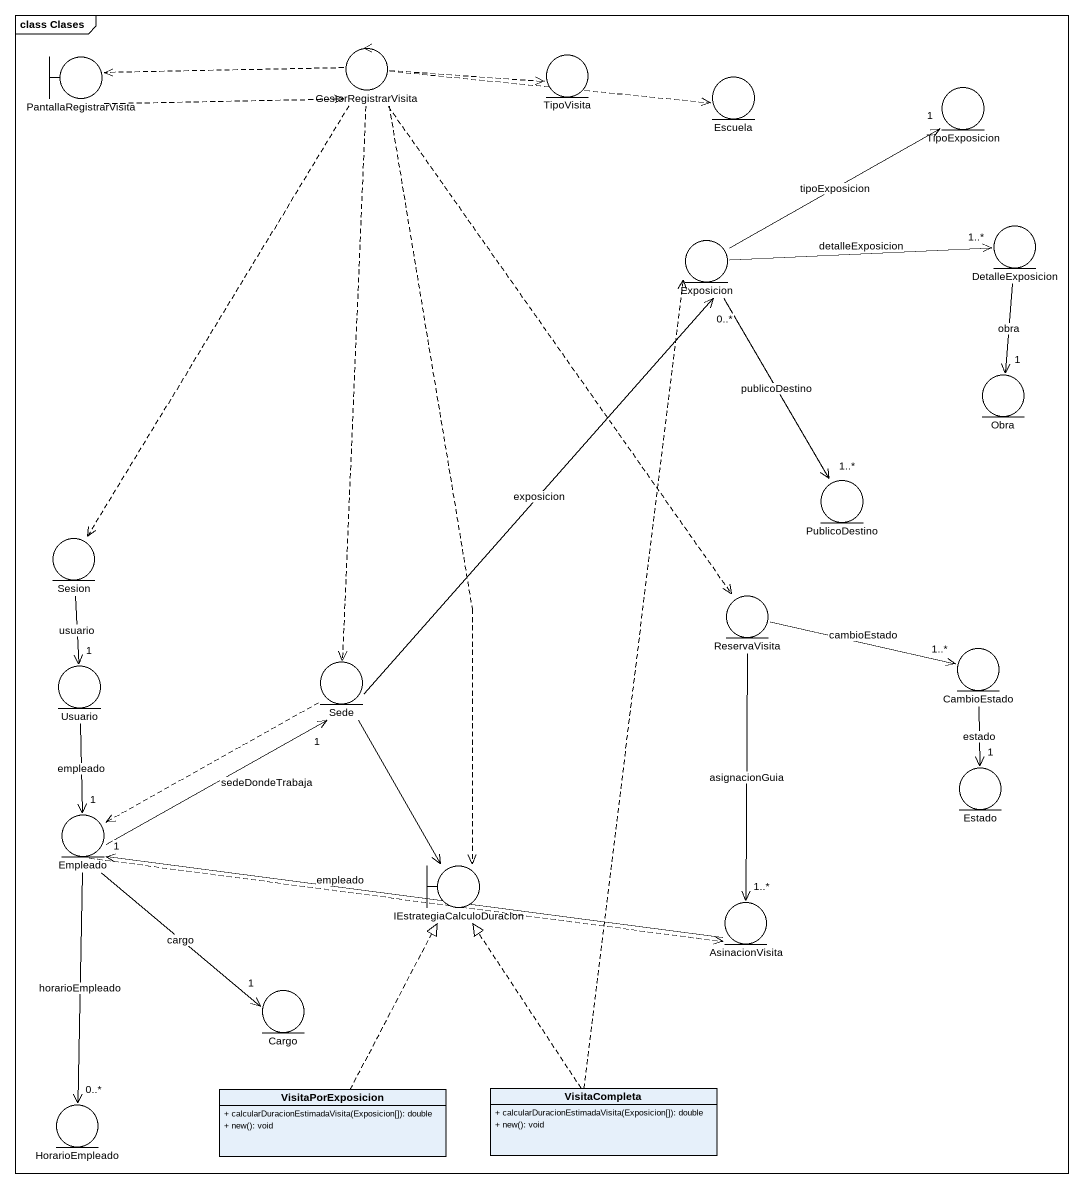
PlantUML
@startuml
mainframe class Clases
allowmixing
hide circle
hide empty members
skinparam classAttributeIconSize 0
boundary PantallaRegistrarVisita
control GestorRegistrarVisita
entity TipoVisita
entity Escuela
entity TipoExposicion
entity DetalleExposicion
entity Exposicion
entity Obra
entity PublicoDestino
entity Sesion
entity ReservaVisita
entity Sede
entity CambioEstado
entity Usuario
entity Estado
entity Empleado
boundary IEstrategiaCalculoDuracion
entity AsinacionVisita
entity Cargo
class VisitaPorExposicion {
  + calcularDuracionEstimadaVisita(Exposicion[]): double
  + new(): void
}
class VisitaCompleta {
  + calcularDuracionEstimadaVisita(Exposicion[]): double
  + new(): void
}
entity HorarioEmpleado
PantallaRegistrarVisita .right.> GestorRegistrarVisita
GestorRegistrarVisita .left.> PantallaRegistrarVisita
GestorRegistrarVisita .up.> TipoVisita
GestorRegistrarVisita .right.> Escuela
GestorRegistrarVisita ..> Sesion
GestorRegistrarVisita ..> ReservaVisita
GestorRegistrarVisita ..> Sede
GestorRegistrarVisita ..> IEstrategiaCalculoDuracion
DetalleExposicion --> "1" Obra : obra
Exposicion -up-> "1" TipoExposicion : tipoExposicion
Exposicion -right-> "1..*" DetalleExposicion : detalleExposicion
Exposicion --> "1..*" PublicoDestino : publicoDestino
Sesion --> "1" Usuario : usuario
ReservaVisita -right-> "1..*" CambioEstado : cambioEstado
ReservaVisita --> "1..*" AsinacionVisita : asignacionGuia
Sede -up-> "0..*" Exposicion : exposicion
Sede ..> Empleado
Sede --> IEstrategiaCalculoDuracion
CambioEstado --> "1" Estado : estado
Usuario --> "1" Empleado : empleado
Empleado -up-> "1" Sede : sedeDondeTrabaja
Empleado .right.> AsinacionVisita
Empleado -right-> "1" Cargo : cargo
Empleado --> "0..*" HorarioEmpleado : horarioEmpleado
AsinacionVisita -left-> "1" Empleado : empleado
VisitaPorExposicion .up.|> IEstrategiaCalculoDuracion
VisitaCompleta .up.> Exposicion
VisitaCompleta .up.|> IEstrategiaCalculoDuracion
@enduml
